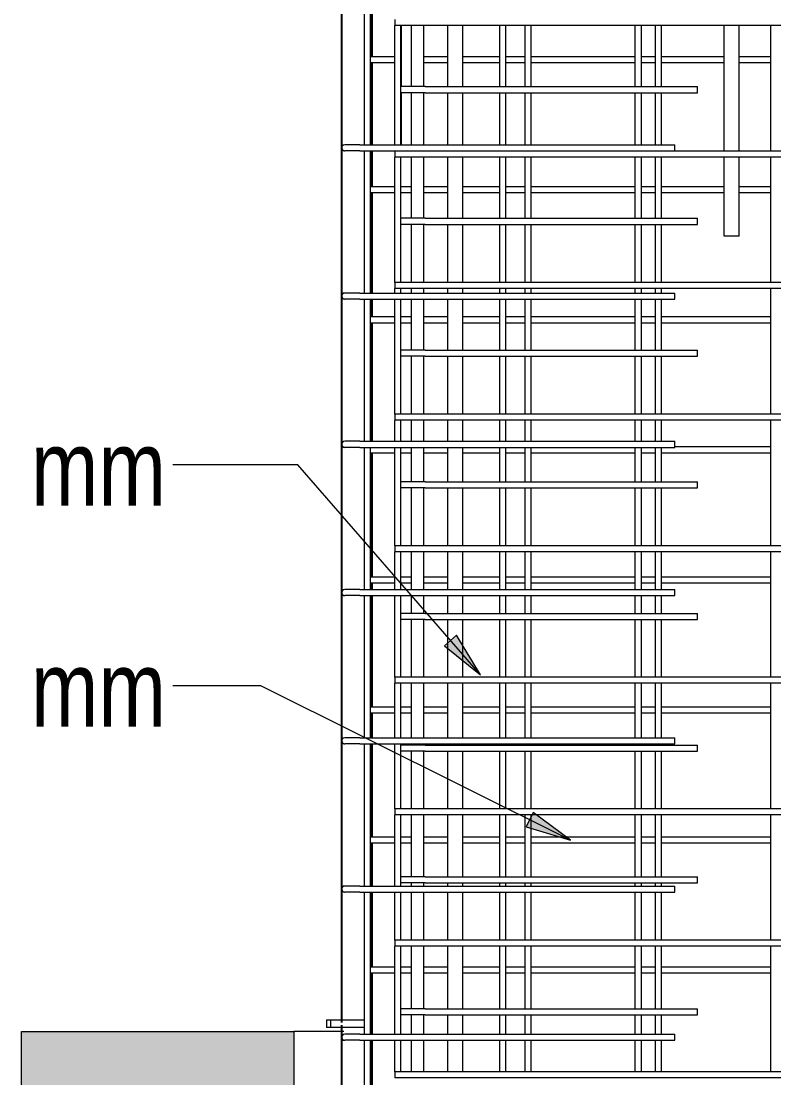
# Model space of a CAD drawing. Header units: millimetres. Extents: x 1435 to 26503, y -2036 to 18836.
# Drawn here: x 3916 to 4909, y 1588 to 2984 of the extents above; entities that cross this region are included whole.
import ezdxf

# ---------------------------------------------------------------- set-up
doc = ezdxf.new("R2010")
doc.units = ezdxf.units.MM
doc.linetypes.add('Dash', pattern=[6.36, 3.18, -3.18])
for name, color, linetype, lineweight in [('A-GENM', 13, 'Continuous', 18), ('A-WALL', 113, 'Continuous', 25), ('A-WALL-HDLN', 110, 'Dash', 25), ('G-ANNO-SYMB', 111, 'Continuous', 9), ('S-RBAR', 171, 'Continuous', 18), ('S-RBAR-IDEN', 171, 'Continuous', 9)]:
    doc.layers.add(name, color=color, linetype=linetype, lineweight=lineweight)
doc.styles.add('Nirmala UI Semilight', font='NirmalaS.ttf', dxfattribs={"width": 0.8, "height": 100})

# ---------------------------------------------------------------- blocks, each defined once
blk = doc.blocks.new('RR spread anchor face based - RR-SA-3_0-200-1876459-Elevation Front 1')
at = {"layer": 'A-GENM'}
for p, q in [((4318.8, 3140), (4323.8, 3140)), ((4318.8, 3140), (4318.8, 3130)), ((4323.8, 3130), (4318.8, 3130)), ((4323.8, 3140), (4368.8, 3140)), ((4323.8, 3140), (4323.8, 3130)), ((4368.8, 3130), (4323.8, 3130)), ((4376.8, 3140), (4378.8, 3140)), ((4378.8, 3130), (4376.8, 3130))]:
    blk.add_line(p, q, dxfattribs=at)
blk = doc.blocks.new('Detail View - M_Section Tail - Filled Horizontal-14034-Elevation Front 1')
at = {"layer": 'G-ANNO-SYMB'}
blk.add_hatch(color=256, dxfattribs=at).paths.add_polyline_path([(4275.8, 3669.7), (4275.8, 3749.7), (3915.8, 3749.7), (3915.8, 3669.7)])
for p, q in [((3915.8, 3669.7), (3915.8, 3749.7)), ((3915.8, 3749.7), (4275.8, 3749.7)), ((4275.8, 3749.7), (4275.8, 3669.7)), ((4275.8, 3669.7), (3915.8, 3669.7))]:
    blk.add_line(p, q, dxfattribs=at)

msp = doc.modelspace()

# ---------------------------------------------------------------- hatches: boundary and pattern name
at = {"layer": 'S-RBAR-IDEN'}
for points in [[(4521.9, 2120.8), (4490.5, 2173), (4474.6, 2159.1)], [(4640.8, 1902.5), (4591.8, 1938.8), (4582.4, 1919.8)]]:
    msp.add_hatch(color=256, dxfattribs=at).paths.add_polyline_path(points)

# ---------------------------------------------------------------- linework, layer by layer
at = {"layer": 'A-WALL'}
for p, q in [((4338.8, 1665), (4338.8, 3130)), ((4378.8, 3008.6), (4378.8, 2937)), ((4378.8, 2929), (4378.8, 2820.8)), ((4378.8, 2812.8), (4378.8, 2765.2)), ((4378.8, 2757.2), (4378.8, 2625)), ((4378.8, 2617), (4378.8, 2593.4)), ((4378.8, 2585.4), (4378.8, 2429.2)), ((4378.8, 2413.7), (4378.8, 2249.9)), ((4378.8, 2241.9), (4378.8, 2233.8)), ((4378.8, 2225.4), (4378.8, 2078.2)), ((4378.8, 2070.2), (4378.8, 2037.6)), ((4378.8, 2029.5), (4378.8, 1906.4)), ((4378.8, 1898.4), (4378.8, 1841.8)), ((4378.8, 1833.8), (4378.8, 1734.7)), ((4378.8, 1726.7), (4378.8, 1646)), ((4338.8, 649.9), (4338.8, 1655)), ((4378.8, 1638), (4378.8, 1562.9))]:
    msp.add_line(p, q, dxfattribs=at)
at = {"layer": 'A-WALL-HDLN'}
msp.add_line((4338.8, 1655), (4338.8, 1665), dxfattribs=at)
at = {"layer": 'G-ANNO-SYMB'}
msp.add_line((4341.5, 1649.7), (4275.8, 1649.7), dxfattribs=at)
at = {"layer": 'S-RBAR'}
for p, q in [((4368.8, 2820.8), (4368.8, 3008.6)), ((4376.8, 2820.8), (4376.8, 3008.6)), ((4408.8, 2986.3), (4408.8, 2978.3)), ((4408.8, 2820.8), (4408.8, 2978.3)), ((5620.9, 2978.3), (4408.8, 2978.3)), ((4416.8, 2820.8), (4416.8, 2978.3)), ((4417.5, 2978.3), (4417.5, 2897.6)), ((4431.1, 2897.6), (4431.1, 2978.3)), ((4447.1, 2897.6), (4447.1, 2978.3)), ((4478.8, 2897.6), (4478.8, 2978.3)), ((4498.8, 2897.6), (4498.8, 2978.3)), ((4547.7, 2897.6), (4547.7, 2978.3)), ((4555.7, 2897.6), (4555.7, 2978.3)), ((4581, 2897.6), (4581, 2978.3)), ((4589, 2897.6), (4589, 2978.3)), ((4726.5, 2897.6), (4726.5, 2978.3)), ((4734.5, 2897.6), (4734.5, 2978.3)), ((4753.2, 2897.6), (4753.2, 2978.3)), ((4761.2, 2897.6), (4761.2, 2978.3)), ((4843.8, 2812.5), (4843.8, 2978.3)), ((4863.8, 2812.5), (4863.8, 2978.3)), ((4905.4, 2812.5), (4905.4, 2978.3)), ((4408.8, 2937), (4376.8, 2937)), ((4417.5, 2937), (4416.8, 2937)), ((4478.8, 2937), (4447.1, 2937)), ((4547.7, 2937), (4498.8, 2937)), ((4581, 2937), (4555.7, 2937)), ((4726.5, 2937), (4589, 2937)), ((4753.2, 2937), (4734.5, 2937)), ((4843.8, 2937), (4761.2, 2937)), ((4905.4, 2937), (4863.8, 2937)), ((4408.8, 2929), (4376.8, 2929)), ((4417.5, 2929), (4416.8, 2929)), ((4478.8, 2929), (4447.1, 2929)), ((4547.7, 2929), (4498.8, 2929)), ((4581, 2929), (4555.7, 2929)), ((4726.5, 2929), (4589, 2929)), ((4753.2, 2929), (4734.5, 2929)), ((4843.8, 2929), (4761.2, 2929)), ((4905.4, 2929), (4863.8, 2929)), ((4448.8, 2897.6), (4416.1, 2897.6)), ((4448.8, 2889.6), (4416.1, 2889.6)), ((4417.5, 2889.6), (4417.5, 2820.8)), ((4431.1, 2820.8), (4431.1, 2889.6)), ((4447.1, 2820.8), (4447.1, 2889.6)), ((4448.8, 2897.6), (4808.8, 2897.6)), ((4448.8, 2889.6), (4808.8, 2889.6)), ((4478.8, 2820.8), (4478.8, 2889.6)), ((4498.8, 2820.8), (4498.8, 2889.6)), ((4547.7, 2820.8), (4547.7, 2889.6)), ((4555.7, 2820.8), (4555.7, 2889.6)), ((4581, 2820.8), (4581, 2889.6)), ((4589, 2820.8), (4589, 2889.6)), ((4726.5, 2820.8), (4726.5, 2889.6)), ((4734.5, 2820.8), (4734.5, 2889.6)), ((4753.2, 2820.8), (4753.2, 2889.6)), ((4761.2, 2820.8), (4761.2, 2889.6)), ((4808.8, 2889.6), (4808.8, 2897.6)), ((4362.8, 2820.8), (4342.8, 2820.8)), ((4362.8, 2820.8), (4778.8, 2820.8)), ((4778.8, 2812.8), (4778.8, 2820.8)), ((4362.8, 2812.8), (4342.8, 2812.8)), ((4362.8, 2812.8), (4778.8, 2812.8)), ((4368.8, 2625), (4368.8, 2812.8)), ((4376.8, 2625), (4376.8, 2812.8)), ((5609.7, 2812.5), (4408.8, 2812.5)), ((4408.8, 2812.5), (4408.8, 2804.5)), ((4408.8, 2638.8), (4408.8, 2804.5)), ((5608.3, 2804.5), (4408.8, 2804.5)), ((4416.8, 2638.8), (4416.8, 2804.5)), ((4431.1, 2723.7), (4431.1, 2804.5)), ((4447.1, 2723.7), (4447.1, 2804.5)), ((4478.8, 2723.7), (4478.8, 2804.5)), ((4498.8, 2723.7), (4498.8, 2804.5)), ((4547.7, 2723.7), (4547.7, 2804.5)), ((4555.7, 2723.7), (4555.7, 2804.5)), ((4581, 2723.7), (4581, 2804.5)), ((4589, 2723.7), (4589, 2804.5)), ((4726.5, 2723.7), (4726.5, 2804.5)), ((4734.5, 2723.7), (4734.5, 2804.5)), ((4753.2, 2723.7), (4753.2, 2804.5)), ((4761.2, 2723.7), (4761.2, 2804.5)), ((4843.8, 2700), (4843.8, 2804.5)), ((4863.8, 2700), (4863.8, 2804.5)), ((4905.4, 2638.8), (4905.4, 2804.5)), ((4408.8, 2765.2), (4376.8, 2765.2)), ((4431.1, 2765.2), (4416.8, 2765.2)), ((4478.8, 2765.2), (4447.1, 2765.2)), ((4547.7, 2765.2), (4498.8, 2765.2)), ((4581, 2765.2), (4555.7, 2765.2)), ((4726.5, 2765.2), (4589, 2765.2)), ((4753.2, 2765.2), (4734.5, 2765.2)), ((4843.8, 2765.2), (4761.2, 2765.2)), ((4905.4, 2765.2), (4863.8, 2765.2)), ((4408.8, 2757.2), (4376.8, 2757.2)), ((4431.1, 2757.2), (4416.8, 2757.2)), ((4478.8, 2757.2), (4447.1, 2757.2)), ((4547.7, 2757.2), (4498.8, 2757.2)), ((4581, 2757.2), (4555.7, 2757.2)), ((4726.5, 2757.2), (4589, 2757.2)), ((4753.2, 2757.2), (4734.5, 2757.2)), ((4843.8, 2757.2), (4761.2, 2757.2)), ((4905.4, 2757.2), (4863.8, 2757.2)), ((4448.8, 2723.7), (4416.1, 2723.7)), ((4448.8, 2723.7), (4808.8, 2723.7)), ((4808.8, 2715.7), (4808.8, 2723.7)), ((4448.8, 2715.7), (4416.1, 2715.7)), ((4431.1, 2638.8), (4431.1, 2715.7)), ((4447.1, 2638.8), (4447.1, 2715.7)), ((4448.8, 2715.7), (4808.8, 2715.7)), ((4478.8, 2638.8), (4478.8, 2715.7)), ((4498.8, 2638.8), (4498.8, 2715.7)), ((4547.7, 2638.8), (4547.7, 2715.7)), ((4555.7, 2638.8), (4555.7, 2715.7)), ((4581, 2638.8), (4581, 2715.7)), ((4589, 2638.8), (4589, 2715.7)), ((4726.5, 2638.8), (4726.5, 2715.7)), ((4734.5, 2638.8), (4734.5, 2715.7)), ((4753.2, 2638.8), (4753.2, 2715.7)), ((4761.2, 2638.8), (4761.2, 2715.7)), ((4863.8, 2700), (4843.8, 2700)), ((5586.9, 2638.8), (4408.8, 2638.8)), ((4408.8, 2638.8), (4408.8, 2630.8)), ((4362.8, 2625), (4342.8, 2625)), ((4362.8, 2625), (4778.8, 2625)), ((4408.8, 2625), (4408.8, 2630.8)), ((5586.9, 2630.8), (4408.8, 2630.8)), ((4416.8, 2625), (4416.8, 2630.8)), ((4431.1, 2625), (4431.1, 2630.8)), ((4447.1, 2625), (4447.1, 2630.8)), ((4478.8, 2625), (4478.8, 2630.8)), ((4498.8, 2625), (4498.8, 2630.8)), ((4547.7, 2625), (4547.7, 2630.8)), ((4555.7, 2625), (4555.7, 2630.8)), ((4581, 2625), (4581, 2630.8)), ((4589, 2625), (4589, 2630.8)), ((4726.5, 2625), (4726.5, 2630.8)), ((4734.5, 2625), (4734.5, 2630.8)), ((4753.2, 2625), (4753.2, 2630.8)), ((4761.2, 2625), (4761.2, 2630.8)), ((4778.8, 2617), (4778.8, 2625)), ((4905.4, 2465.1), (4905.4, 2630.8)), ((4362.8, 2617), (4342.8, 2617)), ((4362.8, 2617), (4778.8, 2617)), ((4368.8, 2429.2), (4368.8, 2617)), ((4376.8, 2429.2), (4376.8, 2617)), ((4408.8, 2465.1), (4408.8, 2617)), ((4416.8, 2465.1), (4416.8, 2617)), ((4431.1, 2549.7), (4431.1, 2617)), ((4447.1, 2549.7), (4447.1, 2617)), ((4478.8, 2549.7), (4478.8, 2617)), ((4498.8, 2549.7), (4498.8, 2617)), ((4547.7, 2549.7), (4547.7, 2617)), ((4555.7, 2549.7), (4555.7, 2617)), ((4581, 2549.7), (4581, 2617)), ((4589, 2549.7), (4589, 2617)), ((4726.5, 2549.7), (4726.5, 2617)), ((4734.5, 2549.7), (4734.5, 2617)), ((4753.2, 2549.7), (4753.2, 2617)), ((4761.2, 2549.7), (4761.2, 2617)), ((4408.8, 2593.4), (4376.8, 2593.4)), ((4408.8, 2585.4), (4376.8, 2585.4)), ((4431.1, 2593.4), (4416.8, 2593.4)), ((4431.1, 2585.4), (4416.8, 2585.4)), ((4478.8, 2593.4), (4447.1, 2593.4)), ((4478.8, 2585.4), (4447.1, 2585.4)), ((4547.7, 2593.4), (4498.8, 2593.4)), ((4547.7, 2585.4), (4498.8, 2585.4)), ((4581, 2593.4), (4555.7, 2593.4)), ((4581, 2585.4), (4555.7, 2585.4)), ((4726.5, 2593.4), (4589, 2593.4)), ((4726.5, 2585.4), (4589, 2585.4)), ((4753.2, 2593.4), (4734.5, 2593.4)), ((4753.2, 2585.4), (4734.5, 2585.4)), ((4905.4, 2593.4), (4761.2, 2593.4)), ((4905.4, 2585.4), (4761.2, 2585.4)), ((4448.8, 2549.7), (4416.1, 2549.7)), ((4448.8, 2541.7), (4416.1, 2541.7)), ((4431.1, 2465.1), (4431.1, 2541.7)), ((4447.1, 2465.1), (4447.1, 2541.7)), ((4448.8, 2549.7), (4808.8, 2549.7)), ((4448.8, 2541.7), (4808.8, 2541.7)), ((4478.8, 2465.1), (4478.8, 2541.7)), ((4498.8, 2465.1), (4498.8, 2541.7)), ((4547.7, 2465.1), (4547.7, 2541.7)), ((4555.7, 2465.1), (4555.7, 2541.7)), ((4581, 2465.1), (4581, 2541.7)), ((4589, 2465.1), (4589, 2541.7)), ((4726.5, 2465.1), (4726.5, 2541.7)), ((4734.5, 2465.1), (4734.5, 2541.7)), ((4753.2, 2465.1), (4753.2, 2541.7)), ((4761.2, 2465.1), (4761.2, 2541.7)), ((4808.8, 2541.7), (4808.8, 2549.7)), ((5586.9, 2465.1), (4408.8, 2465.1)), ((4408.8, 2465.1), (4408.8, 2457.1)), ((4408.8, 2429.2), (4408.8, 2457.1)), ((5586.9, 2457.1), (4408.8, 2457.1)), ((4416.8, 2429.2), (4416.8, 2457.1)), ((4431.1, 2429.2), (4431.1, 2457.1)), ((4447.1, 2429.2), (4447.1, 2457.1)), ((4478.8, 2429.2), (4478.8, 2457.1)), ((4498.8, 2429.2), (4498.8, 2457.1)), ((4547.7, 2429.2), (4547.7, 2457.1)), ((4555.7, 2429.2), (4555.7, 2457.1)), ((4581, 2429.2), (4581, 2457.1)), ((4589, 2429.2), (4589, 2457.1)), ((4726.5, 2429.2), (4726.5, 2457.1)), ((4734.5, 2429.2), (4734.5, 2457.1)), ((4753.2, 2429.2), (4753.2, 2457.1)), ((4761.2, 2429.2), (4761.2, 2457.1)), ((4905.4, 2291.3), (4905.4, 2457.1)), ((4362.8, 2429.2), (4342.8, 2429.2)), ((4362.8, 2429.2), (4778.8, 2429.2)), ((4778.8, 2421.2), (4778.8, 2429.2)), ((4362.8, 2421.2), (4342.8, 2421.2)), ((4362.8, 2421.2), (4778.8, 2421.2)), ((4368.8, 2233.8), (4368.8, 2421.2)), ((4376.8, 2233.8), (4376.8, 2421.2)), ((4408.8, 2291.3), (4408.8, 2421.2)), ((4416.8, 2291.3), (4416.8, 2421.2)), ((4431.1, 2375.7), (4431.1, 2421.2)), ((4447.1, 2375.7), (4447.1, 2421.2)), ((4478.8, 2375.7), (4478.8, 2421.2)), ((4498.8, 2375.7), (4498.8, 2421.2)), ((4547.7, 2375.7), (4547.7, 2421.2)), ((4555.7, 2375.7), (4555.7, 2421.2)), ((4581, 2375.7), (4581, 2421.2)), ((4589, 2375.7), (4589, 2421.2)), ((4726.5, 2375.7), (4726.5, 2421.2)), ((4734.5, 2375.7), (4734.5, 2421.2)), ((4753.2, 2375.7), (4753.2, 2421.2)), ((4761.2, 2375.7), (4761.2, 2421.2)), ((4905.4, 2421.7), (4778.8, 2421.7)), ((4408.8, 2413.7), (4376.8, 2413.7)), ((4431.1, 2413.7), (4416.8, 2413.7)), ((4478.8, 2413.7), (4447.1, 2413.7)), ((4547.7, 2413.7), (4498.8, 2413.7)), ((4581, 2413.7), (4555.7, 2413.7)), ((4726.5, 2413.7), (4589, 2413.7)), ((4753.2, 2413.7), (4734.5, 2413.7)), ((4905.4, 2413.7), (4761.2, 2413.7)), ((4448.8, 2375.7), (4416.1, 2375.7)), ((4448.8, 2375.7), (4808.8, 2375.7)), ((4808.8, 2367.7), (4808.8, 2375.7)), ((4448.8, 2367.7), (4416.1, 2367.7)), ((4431.1, 2291.3), (4431.1, 2367.7)), ((4447.1, 2291.3), (4447.1, 2367.7)), ((4448.8, 2367.7), (4808.8, 2367.7)), ((4478.8, 2291.3), (4478.8, 2367.7)), ((4498.8, 2291.3), (4498.8, 2367.7)), ((4547.7, 2291.3), (4547.7, 2367.7)), ((4555.7, 2291.3), (4555.7, 2367.7)), ((4581, 2291.3), (4581, 2367.7)), ((4589, 2291.3), (4589, 2367.7)), ((4726.5, 2291.3), (4726.5, 2367.7)), ((4734.5, 2291.3), (4734.5, 2367.7)), ((4753.2, 2291.3), (4753.2, 2367.7)), ((4761.2, 2291.3), (4761.2, 2367.7)), ((5579.3, 2291.3), (4408.8, 2291.3)), ((4408.8, 2291.3), (4408.8, 2283.3)), ((4408.8, 2233.8), (4408.8, 2283.3)), ((5586.9, 2283.3), (4408.8, 2283.3)), ((4416.8, 2233.8), (4416.8, 2283.3)), ((4431.1, 2233.8), (4431.1, 2283.3)), ((4447.1, 2233.8), (4447.1, 2283.3)), ((4478.8, 2233.4), (4478.8, 2283.3)), ((4498.8, 2233.4), (4498.8, 2283.3)), ((4547.7, 2233.4), (4547.7, 2283.3)), ((4555.7, 2233.4), (4555.7, 2283.3)), ((4581, 2233.4), (4581, 2283.3)), ((4589, 2233.4), (4589, 2283.3)), ((4726.5, 2233.4), (4726.5, 2283.3)), ((4734.5, 2233.4), (4734.5, 2283.3)), ((4753.2, 2233.4), (4753.2, 2283.3)), ((4761.2, 2233.4), (4761.2, 2283.3)), ((4905.4, 2117.6), (4905.4, 2283.3)), ((4408.8, 2249.9), (4376.8, 2249.9)), ((4431.1, 2249.9), (4416.8, 2249.9)), ((4478.8, 2249.9), (4447.1, 2249.9)), ((4547.7, 2249.9), (4498.8, 2249.9)), ((4581, 2249.9), (4555.7, 2249.9)), ((4726.5, 2249.9), (4589, 2249.9)), ((4753.2, 2249.9), (4734.5, 2249.9)), ((4905.4, 2249.9), (4761.2, 2249.9)), ((4362.8, 2233.4), (4342.8, 2233.4)), ((4362.8, 2233.4), (4778.8, 2233.4)), ((4408.8, 2241.9), (4376.8, 2241.9)), ((4431.1, 2241.9), (4416.8, 2241.9)), ((4478.8, 2241.9), (4447.1, 2241.9)), ((4547.7, 2241.9), (4498.8, 2241.9)), ((4581, 2241.9), (4555.7, 2241.9)), ((4726.5, 2241.9), (4589, 2241.9)), ((4753.2, 2241.9), (4734.5, 2241.9)), ((4905.4, 2241.9), (4761.2, 2241.9)), ((4778.8, 2225.4), (4778.8, 2233.4)), ((4362.8, 2225.4), (4342.8, 2225.4)), ((4362.8, 2225.4), (4778.8, 2225.4)), ((4368.8, 2037.6), (4368.8, 2225.4)), ((4376.8, 2037.6), (4376.8, 2225.4)), ((4408.8, 2117.6), (4408.8, 2225.4)), ((4416.8, 2117.6), (4416.8, 2225.4)), ((4431.1, 2201.7), (4431.1, 2225.4)), ((4447.1, 2201.7), (4447.1, 2225.4)), ((4478.8, 2201.7), (4478.8, 2225.4)), ((4498.8, 2201.7), (4498.8, 2225.4)), ((4547.7, 2201.7), (4547.7, 2225.4)), ((4555.7, 2201.7), (4555.7, 2225.4)), ((4581, 2201.7), (4581, 2225.4)), ((4589, 2201.7), (4589, 2225.4)), ((4726.5, 2201.7), (4726.5, 2225.4)), ((4734.5, 2201.7), (4734.5, 2225.4)), ((4753.2, 2201.7), (4753.2, 2225.4)), ((4761.2, 2201.7), (4761.2, 2225.4)), ((4448.8, 2201.7), (4416.1, 2201.7)), ((4448.8, 2193.7), (4416.1, 2193.7)), ((4431.1, 2117.6), (4431.1, 2193.7)), ((4447.1, 2117.6), (4447.1, 2193.7)), ((4448.8, 2201.7), (4808.8, 2201.7)), ((4448.8, 2193.7), (4808.8, 2193.7)), ((4478.8, 2117.6), (4478.8, 2193.7)), ((4498.8, 2117.6), (4498.8, 2193.7)), ((4547.7, 2117.6), (4547.7, 2193.7)), ((4555.7, 2117.6), (4555.7, 2193.7)), ((4581, 2117.6), (4581, 2193.7)), ((4589, 2117.6), (4589, 2193.7)), ((4726.5, 2117.6), (4726.5, 2193.7)), ((4734.5, 2117.6), (4734.5, 2193.7)), ((4753.2, 2117.6), (4753.2, 2193.7)), ((4761.2, 2117.6), (4761.2, 2193.7)), ((4808.8, 2193.7), (4808.8, 2201.7)), ((5586.9, 2117.6), (4408.8, 2117.6)), ((4408.8, 2117.6), (4408.8, 2109.6)), ((4408.8, 2037.6), (4408.8, 2109.6)), ((5586.9, 2109.6), (4408.8, 2109.6)), ((4416.8, 2037.6), (4416.8, 2109.6)), ((4431.1, 2037.6), (4431.1, 2109.6)), ((4447.1, 2037.6), (4447.1, 2109.6)), ((4478.8, 2037.6), (4478.8, 2109.6)), ((4498.8, 2037.6), (4498.8, 2109.6)), ((4547.7, 2037.6), (4547.7, 2109.6)), ((4555.7, 2037.6), (4555.7, 2109.6)), ((4581, 2037.6), (4581, 2109.6)), ((4589, 2037.6), (4589, 2109.6)), ((4726.5, 2037.6), (4726.5, 2109.6)), ((4734.5, 2037.6), (4734.5, 2109.6)), ((4753.2, 2037.6), (4753.2, 2109.6)), ((4761.2, 2037.6), (4761.2, 2109.6)), ((4905.4, 1943.9), (4905.4, 2109.6)), ((4408.8, 2078.2), (4376.8, 2078.2)), ((4408.8, 2070.2), (4376.8, 2070.2)), ((4431.1, 2078.2), (4416.8, 2078.2)), ((4431.1, 2070.2), (4416.8, 2070.2)), ((4478.8, 2078.2), (4447.1, 2078.2)), ((4478.8, 2070.2), (4447.1, 2070.2)), ((4547.7, 2078.2), (4498.8, 2078.2)), ((4547.7, 2070.2), (4498.8, 2070.2)), ((4581, 2078.2), (4555.7, 2078.2)), ((4581, 2070.2), (4555.7, 2070.2)), ((4726.5, 2078.2), (4589, 2078.2)), ((4726.5, 2070.2), (4589, 2070.2)), ((4753.2, 2078.2), (4734.5, 2078.2)), ((4753.2, 2070.2), (4734.5, 2070.2)), ((4905.4, 2078.2), (4761.2, 2078.2)), ((4905.4, 2070.2), (4761.2, 2070.2)), ((4362.8, 2037.6), (4342.8, 2037.6)), ((4362.8, 2029.6), (4342.8, 2029.6)), ((4362.8, 2037.6), (4778.8, 2037.6)), ((4362.8, 2029.6), (4778.8, 2029.6)), ((4368.8, 1841.8), (4368.8, 2029.5)), ((4376.8, 1841.8), (4376.8, 2029.5)), ((4408.8, 1943.9), (4408.8, 2029.5)), ((4448.8, 2027.7), (4416.1, 2027.7)), ((4416.8, 1943.9), (4416.8, 2029.5)), ((4431.1, 2027.7), (4431.1, 2029.5)), ((4447.1, 2027.7), (4447.1, 2029.5)), ((4448.8, 2027.7), (4808.8, 2027.7)), ((4478.8, 2027.7), (4478.8, 2029.6)), ((4498.8, 2027.7), (4498.8, 2029.6)), ((4547.7, 2027.7), (4547.7, 2029.6)), ((4555.7, 2027.7), (4555.7, 2029.6)), ((4581, 2027.7), (4581, 2029.6)), ((4589, 2027.7), (4589, 2029.6)), ((4726.5, 2027.7), (4726.5, 2029.6)), ((4734.5, 2027.7), (4734.5, 2029.6)), ((4753.2, 2027.7), (4753.2, 2029.6)), ((4761.2, 2027.7), (4761.2, 2029.6)), ((4778.8, 2029.6), (4778.8, 2037.6)), ((4808.8, 2019.7), (4808.8, 2027.7)), ((4448.8, 2019.7), (4416.1, 2019.7)), ((4431.1, 1943.9), (4431.1, 2019.7)), ((4447.1, 1943.9), (4447.1, 2019.7)), ((4448.8, 2019.7), (4808.8, 2019.7)), ((4478.8, 1943.9), (4478.8, 2019.7)), ((4498.8, 1943.9), (4498.8, 2019.7)), ((4547.7, 1943.9), (4547.7, 2019.7)), ((4555.7, 1943.9), (4555.7, 2019.7)), ((4581, 1943.9), (4581, 2019.7)), ((4589, 1943.9), (4589, 2019.7)), ((4726.5, 1943.9), (4726.5, 2019.7)), ((4734.5, 1943.9), (4734.5, 2019.7)), ((4753.2, 1943.9), (4753.2, 2019.7)), ((4761.2, 1943.9), (4761.2, 2019.7)), ((5586.9, 1943.9), (4408.8, 1943.9)), ((4408.8, 1943.9), (4408.8, 1935.9)), ((4408.8, 1841.8), (4408.8, 1935.9)), ((5586.9, 1935.9), (4408.8, 1935.9)), ((4416.8, 1841.8), (4416.8, 1935.9)), ((4431.1, 1853.8), (4431.1, 1935.9)), ((4447.1, 1853.8), (4447.1, 1935.9)), ((4478.8, 1853.8), (4478.8, 1935.9)), ((4498.8, 1853.8), (4498.8, 1935.9)), ((4547.7, 1853.8), (4547.7, 1935.9)), ((4555.7, 1853.8), (4555.7, 1935.9)), ((4581, 1853.8), (4581, 1935.9)), ((4589, 1853.8), (4589, 1935.9)), ((4726.5, 1853.8), (4726.5, 1935.9)), ((4734.5, 1853.8), (4734.5, 1935.9)), ((4753.2, 1853.8), (4753.2, 1935.9)), ((4761.2, 1853.8), (4761.2, 1935.9)), ((4905.4, 1770.2), (4905.4, 1935.9)), ((4408.8, 1906.4), (4376.8, 1906.4)), ((4408.8, 1898.4), (4376.8, 1898.4)), ((4431.1, 1906.4), (4416.8, 1906.4)), ((4431.1, 1898.4), (4416.8, 1898.4)), ((4478.8, 1906.4), (4447.1, 1906.4)), ((4478.8, 1898.4), (4447.1, 1898.4)), ((4547.7, 1906.4), (4498.8, 1906.4)), ((4547.7, 1898.4), (4498.8, 1898.4)), ((4581, 1906.4), (4555.7, 1906.4)), ((4581, 1898.4), (4555.7, 1898.4)), ((4726.5, 1906.4), (4589, 1906.4)), ((4726.5, 1898.4), (4589, 1898.4)), ((4753.2, 1906.4), (4734.5, 1906.4)), ((4753.2, 1898.4), (4734.5, 1898.4)), ((4905.4, 1906.4), (4761.2, 1906.4)), ((4905.4, 1898.4), (4761.2, 1898.4)), ((4448.8, 1853.8), (4416.1, 1853.8)), ((4448.8, 1845.8), (4416.1, 1845.8)), ((4431.1, 1841.8), (4431.1, 1845.8)), ((4447.1, 1841.8), (4447.1, 1845.8)), ((4448.8, 1853.8), (4808.8, 1853.8)), ((4448.8, 1845.8), (4808.8, 1845.8)), ((4478.8, 1841.8), (4478.8, 1845.8)), ((4498.8, 1841.8), (4498.8, 1845.8)), ((4547.7, 1841.8), (4547.7, 1845.8)), ((4555.7, 1841.8), (4555.7, 1845.8)), ((4581, 1841.8), (4581, 1845.8)), ((4589, 1841.8), (4589, 1845.8)), ((4726.5, 1841.8), (4726.5, 1845.8)), ((4734.5, 1841.8), (4734.5, 1845.8)), ((4753.2, 1841.8), (4753.2, 1845.8)), ((4761.2, 1841.8), (4761.2, 1845.8)), ((4808.8, 1845.8), (4808.8, 1853.8)), ((4362.8, 1841.8), (4342.8, 1841.8)), ((4362.8, 1833.8), (4342.8, 1833.8)), ((4362.8, 1841.8), (4778.8, 1841.8)), ((4362.8, 1833.8), (4778.8, 1833.8)), ((4368.8, 1646), (4368.8, 1833.8)), ((4376.8, 1646), (4376.8, 1833.8)), ((4408.8, 1770.2), (4408.8, 1833.8)), ((4416.8, 1770.2), (4416.8, 1833.8)), ((4431.1, 1770.2), (4431.1, 1833.8)), ((4447.1, 1770.2), (4447.1, 1833.8)), ((4478.8, 1770.2), (4478.8, 1833.8)), ((4498.8, 1770.2), (4498.8, 1833.8)), ((4547.7, 1770.2), (4547.7, 1833.8)), ((4555.7, 1770.2), (4555.7, 1833.8)), ((4581, 1770.2), (4581, 1833.8)), ((4589, 1770.2), (4589, 1833.8)), ((4726.5, 1770.2), (4726.5, 1833.8)), ((4734.5, 1770.2), (4734.5, 1833.8)), ((4753.2, 1770.2), (4753.2, 1833.8)), ((4761.2, 1770.2), (4761.2, 1833.8)), ((4778.8, 1833.8), (4778.8, 1841.8)), ((5586.9, 1770.2), (4408.8, 1770.2)), ((4408.8, 1770.2), (4408.8, 1762.2)), ((4408.8, 1646), (4408.8, 1762.2)), ((5582.8, 1762.2), (4408.8, 1762.2)), ((4416.8, 1646), (4416.8, 1762.2)), ((4431.1, 1679.8), (4431.1, 1762.2)), ((4447.1, 1679.8), (4447.1, 1762.2)), ((4478.8, 1679.8), (4478.8, 1762.2)), ((4498.8, 1679.8), (4498.8, 1762.2)), ((4547.7, 1679.8), (4547.7, 1762.2)), ((4555.7, 1679.8), (4555.7, 1762.2)), ((4581, 1679.8), (4581, 1762.2)), ((4589, 1679.8), (4589, 1762.2)), ((4726.5, 1679.8), (4726.5, 1762.2)), ((4734.5, 1679.8), (4734.5, 1762.2)), ((4753.2, 1679.8), (4753.2, 1762.2)), ((4761.2, 1679.8), (4761.2, 1762.2)), ((4905.4, 1596.4), (4905.4, 1762.2)), ((4408.8, 1734.7), (4376.8, 1734.7)), ((4431.1, 1734.7), (4416.8, 1734.7)), ((4478.8, 1734.7), (4447.1, 1734.7)), ((4547.7, 1734.7), (4498.8, 1734.7)), ((4581, 1734.7), (4555.7, 1734.7)), ((4726.5, 1734.7), (4589, 1734.7)), ((4753.2, 1734.7), (4734.5, 1734.7)), ((4905.4, 1734.7), (4761.2, 1734.7)), ((4408.8, 1726.7), (4376.8, 1726.7)), ((4431.1, 1726.7), (4416.8, 1726.7)), ((4478.8, 1726.7), (4447.1, 1726.7)), ((4547.7, 1726.7), (4498.8, 1726.7)), ((4581, 1726.7), (4555.7, 1726.7)), ((4726.5, 1726.7), (4589, 1726.7)), ((4753.2, 1726.7), (4734.5, 1726.7)), ((4905.4, 1726.7), (4761.2, 1726.7)), ((4448.8, 1679.8), (4416.1, 1679.8)), ((4448.8, 1679.8), (4808.8, 1679.8)), ((4808.8, 1671.8), (4808.8, 1679.8)), ((4448.8, 1671.8), (4416.1, 1671.8)), ((4431.1, 1646), (4431.1, 1671.8)), ((4447.1, 1646), (4447.1, 1671.8)), ((4448.8, 1671.8), (4808.8, 1671.8)), ((4478.8, 1646), (4478.8, 1671.8)), ((4498.8, 1646), (4498.8, 1671.8)), ((4547.7, 1646), (4547.7, 1671.8)), ((4555.7, 1646), (4555.7, 1671.8)), ((4581, 1646), (4581, 1671.8)), ((4589, 1646), (4589, 1671.8)), ((4726.5, 1646), (4726.5, 1671.8)), ((4734.5, 1646), (4734.5, 1671.8)), ((4753.2, 1646), (4753.2, 1671.8)), ((4761.2, 1646), (4761.2, 1671.8)), ((4362.8, 1646), (4342.8, 1646)), ((4362.8, 1638), (4342.8, 1638)), ((4362.8, 1646), (4778.8, 1646)), ((4362.8, 1638), (4778.8, 1638)), ((4368.8, 1450.2), (4368.8, 1638)), ((4376.8, 1450.2), (4376.8, 1638)), ((4408.8, 1596.4), (4408.8, 1638)), ((4416.8, 1596.4), (4416.8, 1638)), ((4431.1, 1596.4), (4431.1, 1638)), ((4447.1, 1596.4), (4447.1, 1638)), ((4478.8, 1596.4), (4478.8, 1638)), ((4498.8, 1596.4), (4498.8, 1638)), ((4547.7, 1596.4), (4547.7, 1638)), ((4555.7, 1596.4), (4555.7, 1638)), ((4581, 1596.4), (4581, 1638)), ((4589, 1596.4), (4589, 1638)), ((4726.5, 1596.4), (4726.5, 1638)), ((4734.5, 1596.4), (4734.5, 1638)), ((4753.2, 1596.4), (4753.2, 1638)), ((4761.2, 1596.4), (4761.2, 1638)), ((4778.8, 1638), (4778.8, 1646)), ((5586.9, 1596.4), (4408.8, 1596.4)), ((4408.8, 1596.4), (4408.8, 1588.4)), ((5586.9, 1588.4), (4408.8, 1588.4))]:
    msp.add_line(p, q, dxfattribs=at)
for centre, start, end in [((4342.8, 2816.8), 90, 270), ((4342.8, 2816.8), 120, 165), ((4342.8, 2816.8), 195, 240), ((4342.8, 2816.8), 255, 270), ((4342.8, 2621), 90, 270), ((4342.8, 2621), 120, 165), ((4342.8, 2621), 195, 240), ((4342.8, 2621), 255, 270), ((4342.8, 2425.2), 90, 270), ((4342.8, 2425.2), 120, 165), ((4342.8, 2425.2), 195, 240), ((4342.8, 2425.2), 255, 270), ((4342.8, 2229.4), 90, 270), ((4342.8, 2229.4), 120, 165), ((4342.8, 2229.4), 195, 240), ((4342.8, 2229.4), 255, 270), ((4342.8, 2033.6), 90, 270), ((4342.8, 2033.6), 120, 165), ((4342.8, 2033.6), 195, 240), ((4342.8, 2033.6), 255, 270), ((4342.8, 1837.8), 90, 270), ((4342.8, 1837.8), 120, 165), ((4342.8, 1837.8), 195, 240), ((4342.8, 1837.8), 255, 270), ((4342.8, 1642), 90, 270), ((4342.8, 1642), 120, 165), ((4342.8, 1642), 195, 240), ((4342.8, 1642), 255, 270)]:
    msp.add_arc(centre, 4, start, end, dxfattribs=at)
at = {"layer": 'S-RBAR-IDEN'}
for p, q in [((4280.8, 2398), (4115.9, 2398)), ((4521.9, 2120.8), (4280.8, 2398)), ((4490.5, 2173), (4474.6, 2159.1)), ((4521.9, 2120.8), (4490.5, 2173)), ((4474.6, 2159.1), (4521.9, 2120.8)), ((4232.1, 2106.3), (4115.9, 2106.3)), ((4640.8, 1902.5), (4232.1, 2106.3)), ((4591.8, 1938.8), (4582.4, 1919.8)), ((4640.8, 1902.5), (4591.8, 1938.8)), ((4582.4, 1919.8), (4640.8, 1902.5))]:
    msp.add_line(p, q, dxfattribs=at)

# ---------------------------------------------------------------- block references
at = {"layer": 'A-GENM'}
msp.add_blockref('RR spread anchor face based - RR-SA-3_0-200-1876459-Elevation Front 1', (0, -1475), dxfattribs=at)
at = {"layer": 'G-ANNO-SYMB'}
msp.add_blockref('Detail View - M_Section Tail - Filled Horizontal-14034-Elevation Front 1', (0, -2100), dxfattribs=at)

# ---------------------------------------------------------------- texts
at = {"layer": 'S-RBAR-IDEN', "char_height": 100, "width": 1934.312, "attachment_point": 1, "style": 'Nirmala UI Semilight'}
for s, insert in [('-(26)-T8 Horizontal Bar@175 mm', (2517.8, 2444.1)), ('-(30)-T8 Horizontal Bar@175 mm', (2517.8, 2152.4))]:
    msp.add_mtext(s, dxfattribs=dict(at, insert=insert))

doc.saveas('drawing.dxf')
